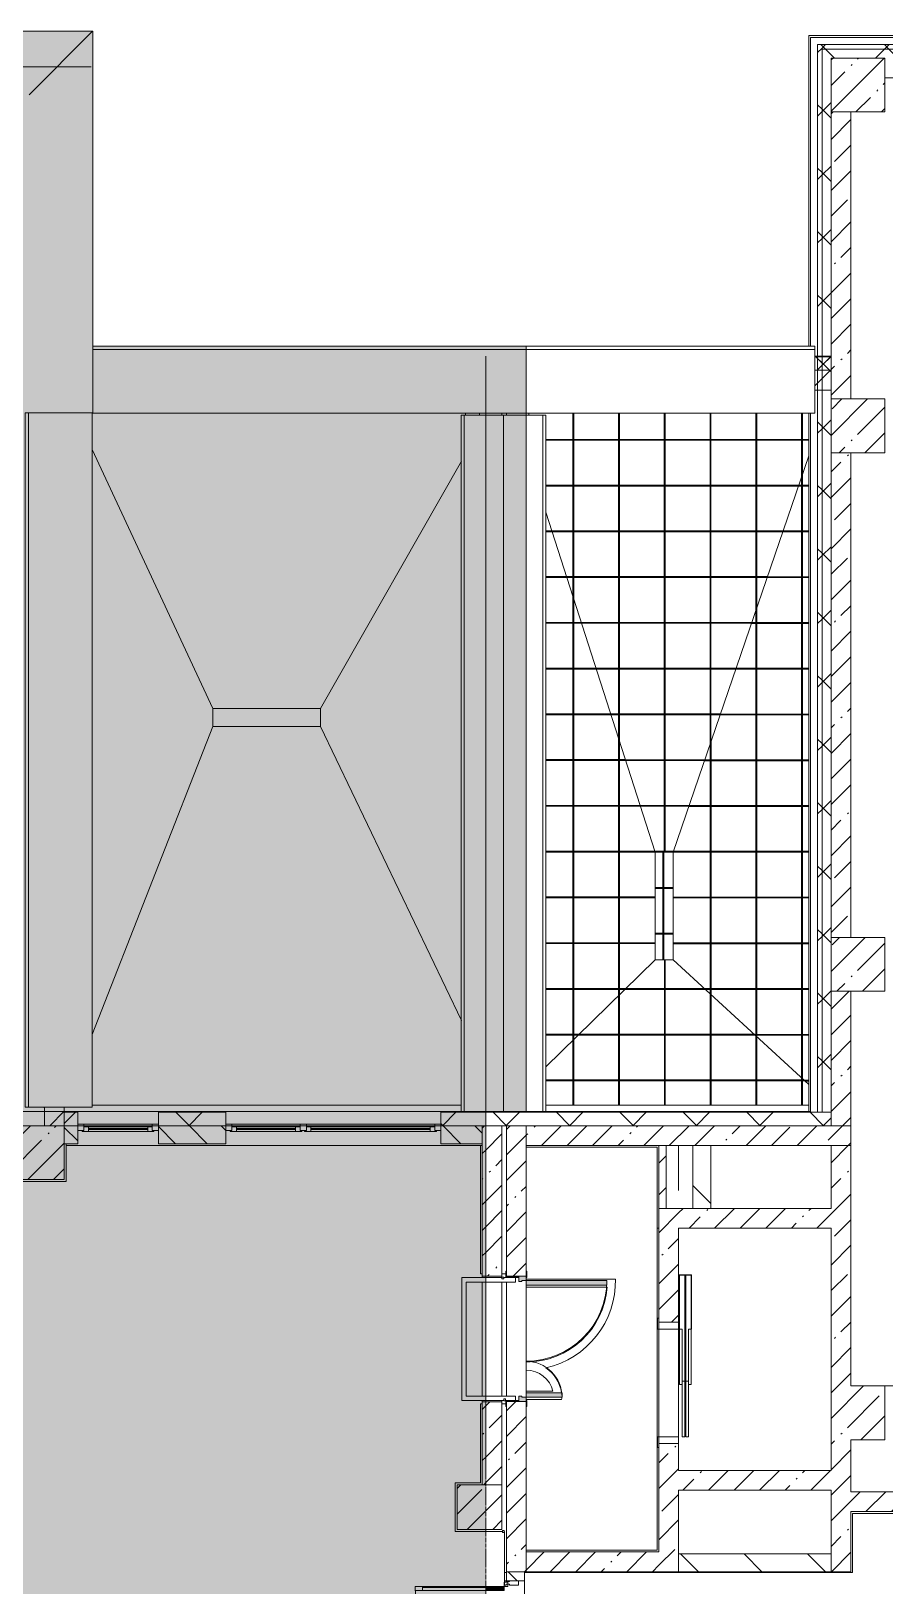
# Model space of a CAD drawing. Header units: millimetres. Extents: x -3902 to 188078, y -8553 to 29000.
# Drawn here: x 94308 to 103828, y 10072 to 27400 of the extents above; entities that cross this region are included whole.
import ezdxf

# ---------------------------------------------------------------- set-up
doc = ezdxf.new("R2010")
doc.units = ezdxf.units.MM
doc.linetypes.add('200_ШТРИХ__ш1_п0_6_', pattern=[800, 500, -300])
doc.linetypes.add('Осевая', pattern=[31.75, 6.35, -4.7625, 15.875, -4.7625])
for name, color, linetype, lineweight in [('A-DETL-6', 7, 'Continuous', 5), ('A-DETL-MBND-1', 7, '200_ШТРИХ__ш1_п0_6_', 9), ('A-GENM', 7, 'Continuous', 5), ('A-GLAZ-CWMG-2', 7, 'Continuous', 5), ('A-ROOF', 7, 'Continuous', 5), ('A-ROOF-PATT', 7, 'Continuous', 5), ('A-WALL', 7, 'Continuous', 9), ('A-WALL-3', 7, 'Continuous', 5), ('I-WALL-3', 7, 'Continuous', 5), ('S-COLS-4', 7, 'Continuous', 5), ('Оси', 7, 'Continuous', 9), ('Оси-2', 7, 'Осевая', 9)]:
    doc.layers.add(name, color=color, linetype=linetype, lineweight=lineweight)
doc.layers.add('A-DETL-GENF-2', color=7, linetype='Continuous', lineweight=9, true_color=0xc0c0c0, transparency=0.4)
for name, color, linetype, lineweight, true_color in [('A-DETL-GENF-3', 7, 'Continuous', 5, 0xb7b7b7), ('A-DETL-GENF-4', 7, 'Continuous', 5, 0xaaaaaa), ('A-DETL-GENF-5', 7, 'Continuous', 5, 0xe2e2e2), ('A-DOOR-1', 7, 'Continuous', 5, 0xaaaaaa), ('A-DOOR-2', 7, 'Continuous', 5, 0xe2e2e2), ('A-DOOR-3', 7, 'Continuous', 5, 0xb7b7b7), ('A-DOOR-FRAM-1', 7, 'Continuous', 5, 0xe2e2e2), ('A-DOOR-FRAM-2', 7, 'Continuous', 5, 0xaaaaaa), ('A-FLOR-1', 7, 'Continuous', 5, 0xb7b7b7), ('A-FLOR-2', 7, 'Continuous', 5, 0xaaaaaa), ('A-GENM-1', 7, 'Continuous', 5, 0x737373), ('A-GLAZ-3', 7, 'Continuous', 5, 0x737373), ('A-WALL-4', 7, 'Continuous', 5, 0x737373), ('A-WALL-5', 7, 'Continuous', 9, 0x737373), ('A-WALL-6', 7, 'Continuous', 5, 0xa1a1a1), ('I-WALL-4', 7, 'Continuous', 5, 0x737373), ('S-COLS-3', 7, 'Continuous', 5, 0x737373)]:
    doc.layers.add(name, color=color, linetype=linetype, lineweight=lineweight, true_color=true_color)
pattern_1 = [(45, (61067.9, 0), (-353.5534, 353.5534), []), (135, (61067.9, 0), (-353.5534, -353.5534), [])]
pattern_2 = [(45, (61067.9, 0), (-285.123, 285.123), []), (45, (61353, 0), (-285.123, 285.123), [504.031, -100.806, 16.764, -84.042])]
pattern_3 = [(45, (-38240, -10950), (-285.123, 285.123), []), (45, (-37954.88, -10950), (-285.123, 285.123), [504.031, -100.806, 16.764, -84.042])]
pattern_4 = [(135, (61067.9, 0), (-353.5534, -353.5534), [])]

# ---------------------------------------------------------------- blocks, each defined once
blk = doc.blocks.new('парапет1 - парапет-18629556-3_10_1_птичка')
at = {"layer": 'A-GENM'}
blk.add_line((-2411, 27400), (33928, 27400), dxfattribs=at)
at = {"layer": 'A-GENM-1'}
for p, q in [((33926, 27398), (33219, 26691)), ((33928, 27398), (33928, 23147)), ((33928, 23147), (33920, 23147))]:
    blk.add_line(p, q, dxfattribs=at)
blk = doc.blocks.new('BSC_Колонна _Прямоугольная - 600х600-V50-3_10_1_птичка')
at = {"layer": 'S-COLS-4'}
h = blk.add_hatch(dxfattribs=at)
h.set_pattern_fill('FP_69', color=256, style=0, pattern_type=2)
h.set_pattern_definition([(45, (-42460, -26800), (-285.123, 285.123), []), (45, (-42174.88, -26800), (-285.123, 285.123), [504.031, -100.806, 16.764, -84.042])])
h.paths.add_polyline_path([(-300, -300), (300, -300), (300, 300), (-300, 300)])
for p, q in [((300, 300), (-300, 300)), ((-300, 300), (-300, -300)), ((300, -300), (300, 300)), ((-300, -300), (300, -300))]:
    blk.add_line(p, q, dxfattribs=at)
blk = doc.blocks.new('BSC_Колонна _Прямоугольная - 600х600-V55-3_10_1_птичка')
at = {"layer": 'S-COLS-4'}
h = blk.add_hatch(dxfattribs=at)
h.set_pattern_fill('FP_75', color=256, style=0, pattern_type=2)
h.set_pattern_definition([(45, (-42460, -17000), (-285.123, 285.123), []), (45, (-42174.88, -17000), (-285.123, 285.123), [504.031, -100.806, 16.764, -84.042])])
h.paths.add_polyline_path([(-300, -300), (300, -300), (300, 300), (-300, 300)])
for p, q in [((300, 300), (-300, 300)), ((-300, 300), (-300, -300)), ((300, -300), (300, 300)), ((-300, -300), (300, -300))]:
    blk.add_line(p, q, dxfattribs=at)
blk = doc.blocks.new('BSC_Колонна _Прямоугольная - 600х600-V56-3_10_1_птичка')
at = {"layer": 'S-COLS-4'}
h = blk.add_hatch(dxfattribs=at)
h.set_pattern_fill('FP_76', color=256, style=0, pattern_type=2)
h.set_pattern_definition([(45, (-42460, -23000), (-285.123, 285.123), []), (45, (-42174.88, -23000), (-285.123, 285.123), [504.031, -100.806, 16.764, -84.042])])
h.paths.add_polyline_path([(-300, -300), (300, -300), (300, 300), (-300, 300), (-300, -210)])
for p, q in [((300, 300), (-300, 300)), ((-300, 300), (-300, -300)), ((300, -300), (300, 300)), ((-300, -300), (300, -300))]:
    blk.add_line(p, q, dxfattribs=at)
blk = doc.blocks.new('BSC_Колонна _Прямоугольная - 600х600-V72-3_10_1_птичка')
at = {"layer": 'S-COLS-4'}
h = blk.add_hatch(dxfattribs=at)
h.set_pattern_fill('FP_88', color=256, style=0, pattern_type=2)
h.set_pattern_definition([(45, (-33310, -14900), (-285.123, 285.123), []), (45, (-33024.88, -14900), (-285.123, 285.123), [504.031, -100.806, 16.764, -84.042])])
h.paths.add_polyline_path([(-300, -300), (300, -300), (300, 300), (-300, 300), (-300, -208)])
at = {"layer": 'S-COLS-3'}
for p, q in [((300, 300), (-300, 300)), ((-300, 300), (-300, -300)), ((300, -300), (300, 300)), ((-300, -300), (300, -300))]:
    blk.add_line(p, q, dxfattribs=at)
blk = doc.blocks.new('110_Дверь_СКБ_2Ст - Д-2 1450x2100h_Лестничная клетка EIS60-31576737-3_10_1_птичка')
at = {"layer": 'A-DOOR-2'}
for points in [[(-588, 507), (-588, 1010), (-638, 1010), (-638, 110), (-588, 110)], [(662, 510), (612, 510), (612, 110), (662, 110)], [(712, 30), (698, 30), (698, -110), (712, -110)]]:
    blk.add_hatch(color=256, dxfattribs=at).paths.add_polyline_path(points)
h = blk.add_hatch(color=256, dxfattribs=at)
h.paths.add_polyline_path([(712, 110), (662, 110), (662, 60), (652, 60), (652, 30), (712, 30)])
h.paths.add_polyline_path([(-628, 30), (-628, 60), (-638, 60), (-638, 110), (-688, 110), (-688, 30)])
at = {"layer": 'A-DOOR-FRAM-1'}
for points in [[(-673, 110), (-673, 118), (-743, 118), (-743, 110), (-697, 110)], [(-673, 30), (-688, 30), (-688, -110), (-673, -110)], [(767, 110), (767, 118), (698, 118), (698, 110)], [(-673, -110), (-743, -110), (-743, -118), (-673, -118)], [(767, -118), (767, -110), (698, -110), (698, -118)]]:
    blk.add_hatch(color=256, dxfattribs=at).paths.add_polyline_path(points)
at = {"layer": 'A-DOOR-1'}
for p, q in [((-638, 1010), (-638, 110)), ((-588, 1010), (-638, 1010)), ((-588, 110), (-588, 1010)), ((662, 510), (612, 510)), ((612, 510), (612, 110)), ((662, 110), (662, 510)), ((-638, 110), (-588, 110)), ((612, 110), (662, 110))]:
    blk.add_line(p, q, dxfattribs=at)
for centre, radius, start, end in [((-638, 110), 900, 0, 90), ((662, 110), 400, 90, 180)]:
    blk.add_arc(centre, radius, start, end, dxfattribs=at)
at = {"layer": 'A-DOOR-FRAM-2'}
for p, q in [((-673, 118), (-743, 118)), ((-743, 118), (-743, 110)), ((-743, 110), (-673, 110)), ((-638, 110), (-688, 110)), ((-688, 110), (-688, 30)), ((-688, 30), (-628, 30)), ((-673, 30), (-688, 30)), ((-688, 30), (-688, -110)), ((-673, 110), (-673, 118)), ((-673, -110), (-673, 30)), ((-638, 60), (-638, 110)), ((-628, 60), (-638, 60)), ((-628, 30), (-628, 60)), ((662, 60), (652, 60)), ((652, 60), (652, 30)), ((652, 30), (712, 30)), ((662, 110), (662, 60)), ((712, 110), (662, 110)), ((767, 118), (698, 118)), ((698, 118), (698, 110)), ((698, 110), (767, 110)), ((712, 30), (698, 30)), ((698, 30), (698, -110)), ((712, 30), (712, 110)), ((712, -110), (712, 30)), ((767, 110), (767, 118)), ((-673, -110), (-743, -110)), ((-743, -110), (-743, -118)), ((-743, -118), (-673, -118)), ((-688, -110), (-673, -110)), ((-673, -118), (-673, -110)), ((698, -110), (712, -110)), ((767, -110), (698, -110)), ((698, -110), (698, -118)), ((698, -118), (767, -118)), ((767, -118), (767, -110))]:
    blk.add_line(p, q, dxfattribs=at)
blk = doc.blocks.new('Gfhfgtnyfz rhsirf 1 - Gfhfgtnyfz rhsirf 3-21026214-3_10_1_птичка')
at = {"layer": 'A-GENM'}
for p, q in [((38780, 23120), (38966, 23120)), ((38966, 23120), (38998, 23120)), ((38966, 15358), (38966, 23120)), ((38998, 23120), (38999, 23120)), ((38999, 15358), (38999, 23120))]:
    blk.add_line(p, q, dxfattribs=at)
at = {"layer": 'A-GENM-1'}
for p, q in [((38057, 23120), (38057, 15358)), ((38057, 23120), (38058, 23120)), ((38058, 23120), (38090, 23120)), ((38090, 23120), (38528, 23120)), ((38090, 23120), (38090, 15358)), ((38528, 23120), (38780, 23120)), ((38528, 15358), (38528, 23120))]:
    blk.add_line(p, q, dxfattribs=at)
blk = doc.blocks.new('парапет6 - парапет-21094616-3_10_1_птичка')
at = {"layer": 'A-GENM-1'}
for p, q in [((33173, 23147), (33173, 15407)), ((33173, 23147), (33174, 23147)), ((33174, 23147), (33211, 23147)), ((33211, 23147), (33920, 23147)), ((33211, 23147), (33211, 15407)), ((33920, 15407), (33920, 23147)), ((33174, 15407), (33173, 15407)), ((33211, 15407), (33174, 15407)), ((33920, 15407), (33211, 15407))]:
    blk.add_line(p, q, dxfattribs=at)
blk = doc.blocks.new('120_Окно_СКБ_1Ст - 120_Окно_СКБ_1Ст 900х2500_h_-20664874-3_10_1_птичка')
at = {"layer": 'A-GLAZ-3'}
for p, q in [((-450, -127), (-450, -57)), ((-450, -57), (-380, -57)), ((450, -57), (-450, -57)), ((-380, -127), (-450, -127)), ((-450, -127), (-400, -127)), ((-380, -127), (-400, -127)), ((-400, -127), (-400, -137)), ((-400, -137), (400, -137)), ((400, -137), (-400, -137)), ((-380, -57), (-380, -127)), ((380, -87), (-380, -87)), ((-380, -87), (-380, -127)), ((-330, -137), (-330, -87)), ((-330, -107), (330, -107)), ((330, -117), (-330, -117)), ((330, -137), (330, -87)), ((380, -127), (380, -57)), ((380, -57), (450, -57)), ((380, -127), (380, -87)), ((450, -127), (380, -127)), ((400, -127), (380, -127)), ((400, -127), (450, -127)), ((400, -137), (400, -127)), ((450, -57), (450, -127))]:
    blk.add_line(p, q, dxfattribs=at)
blk = doc.blocks.new('120_Окно_СКБ_2Ст - 120_Окно_СКБ_2Ст 2400х2500 _мал створка слева_-22817474-3_10_1_птичка')
at = {"layer": 'A-GLAZ-3'}
for p, q in [((-1130, 127), (-1200, 127)), ((-1200, 127), (-1200, 57)), ((-1200, 127), (-1150, 127)), ((-1200, 57), (-1130, 57)), ((1200, 57), (-1200, 57)), ((-1150, 127), (-1150, 137)), ((-1150, 137), (320, 137)), ((320, 137), (-1150, 137)), ((-1130, 127), (-1150, 127)), ((-1130, 57), (-1130, 127)), ((-1130, 87), (-1130, 127)), ((300, 87), (-1130, 87)), ((-1080, 137), (-1080, 87)), ((250, 117), (-1080, 117)), ((-1080, 107), (250, 107)), ((250, 137), (250, 87)), ((370, 127), (300, 127)), ((300, 127), (300, 57)), ((300, 127), (300, 87)), ((320, 127), (300, 127)), ((300, 57), (370, 57)), ((320, 137), (320, 127)), ((320, 127), (350, 127)), ((350, 127), (350, 137)), ((350, 137), (1150, 137)), ((1150, 137), (350, 137)), ((370, 127), (350, 127)), ((370, 57), (370, 127)), ((370, 87), (370, 127)), ((1130, 87), (370, 87)), ((420, 137), (420, 87)), ((1080, 117), (420, 117)), ((420, 107), (1080, 107)), ((1080, 137), (1080, 87)), ((1200, 127), (1130, 127)), ((1130, 127), (1130, 57)), ((1130, 127), (1130, 87)), ((1150, 127), (1130, 127)), ((1130, 57), (1200, 57)), ((1150, 137), (1150, 127)), ((1150, 127), (1200, 127)), ((1200, 57), (1200, 127))]:
    blk.add_line(p, q, dxfattribs=at)
blk = doc.blocks.new('BSC_Колонна _Прямоугольная - 500х500-V135-3_10_1_птичка')
at = {"layer": 'S-COLS-4'}
h = blk.add_hatch(dxfattribs=at)
h.set_pattern_fill('FP_138', color=256, style=0, pattern_type=2)
h.set_pattern_definition(pattern_3)
h.paths.add_polyline_path([(-15, -250), (70, -250), (70, 250), (-250, 250), (-250, -250)])
h = blk.add_hatch(dxfattribs=at)
h.set_pattern_fill('FP_138', color=256, style=0, pattern_type=2)
h.set_pattern_definition(pattern_3)
h.paths.add_polyline_path([(70, -250), (250, -250), (250, 250), (70, 250)])
at = {"layer": 'S-COLS-3'}
for p, q in [((70, 250), (-250, 250)), ((-250, 250), (-250, -250)), ((-250, -250), (70, -250))]:
    blk.add_line(p, q, dxfattribs=at)
at = {"layer": 'S-COLS-4'}
for p, q in [((250, 250), (70, 250)), ((250, -250), (250, 250)), ((70, -250), (250, -250))]:
    blk.add_line(p, q, dxfattribs=at)
blk = doc.blocks.new('парапет10 - парапет-22960140-3_10_1_птичка')
at = {"layer": 'A-GENM'}
for p, q in [((41980, 23888), (33928, 23888)), ((38760, 23851), (41980, 23851)), ((41980, 23888), (41980, 23887)), ((41980, 23887), (41980, 23851)), ((41980, 23851), (41980, 23142)), ((41980, 23142), (38760, 23142))]:
    blk.add_line(p, q, dxfattribs=at)
at = {"layer": 'A-GENM-1'}
for p, q in [((33928, 23851), (38760, 23851)), ((38760, 23142), (33920, 23142))]:
    blk.add_line(p, q, dxfattribs=at)
blk = doc.blocks.new('DOR_Дверь лифта - 1350х2050h-19118285-3_10_1_птичка')
at = {"layer": 'A-DOOR-1'}
for p, q in [((-600, 125), (-720, 125)), ((-720, 125), (-720, 110)), ((-720, 110), (-600, 110)), ((-675, 110), (-675, -110)), ((-600, 110), (-675, 110)), ((-600, 110), (-600, 125)), ((600, 110), (-600, 110)), ((-600, 110), (-600, -110)), ((720, 125), (600, 125)), ((600, 125), (600, 110)), ((600, -110), (600, 110)), ((675, 110), (600, 110)), ((600, 110), (720, 110)), ((675, -110), (675, 110)), ((720, 110), (720, 125)), ((-675, -110), (-600, -110)), ((-600, -110), (600, -110)), ((-600, -150), (-600, -180)), ((20, -150), (-600, -150)), ((-20, -120), (-20, -150)), ((600, -120), (-20, -120)), ((-20, -150), (600, -150)), ((20, -180), (20, -150)), ((600, -110), (675, -110)), ((600, -150), (600, -120)), ((-600, -180), (20, -180)), ((-600, -190), (-600, -220)), ((20, -190), (-600, -190)), ((-600, -220), (20, -220)), ((-20, -220), (-20, -250)), ((600, -220), (-20, -220)), ((-20, -250), (600, -250)), ((20, -220), (20, -190)), ((600, -250), (600, -220))]:
    blk.add_line(p, q, dxfattribs=at)
at = {"layer": 'A-DOOR-FRAM-2'}
for p, q in [((600, -117), (600, -120)), ((1203, -117), (600, -117)), ((600, -120), (1200, -120)), ((1200, -120), (1200, -180)), ((1203, -183), (1203, -117)), ((1200, -180), (20, -180)), ((20, -180), (20, -183)), ((20, -183), (1203, -183)), ((1203, -187), (20, -187)), ((20, -187), (20, -190)), ((20, -190), (1200, -190)), ((600, -250), (600, -253)), ((1200, -250), (600, -250)), ((600, -253), (1203, -253)), ((1200, -190), (1200, -250)), ((1203, -253), (1203, -187))]:
    blk.add_line(p, q, dxfattribs=at)
blk = doc.blocks.new('Дверь_Витражная_остекление_ - ДВН_ДАО_Главный вход_1800 в свету 5-32258809-3_10_1_птичка')
at = {"layer": 'A-DETL-GENF-5'}
for points in [[(-948, -20), (-993, -20), (-992, -226), (-948, -226)], [(1043, -20), (997, -20), (997, -226), (1043, -226)], [(-948, -1013), (-948, -226), (-993, -226), (-993, -1013)], [(1043, -311), (1043, -226), (997, -226), (997, -1013), (1043, -1013)]]:
    blk.add_hatch(color=256, dxfattribs=at).paths.add_polyline_path(points)
at = {"layer": 'A-DETL-GENF-3'}
for p, q in [((-993, -1013), (-993, -226)), ((-993, -226), (-993, -1013)), ((-983, -933), (-983, -226)), ((-948, -1013), (-948, -226)), ((-948, -1013), (-948, -226)), ((989, -933), (989, -226)), ((997, -1013), (997, -226)), ((997, -226), (997, -1013)), ((1033, -933), (1033, -226)), ((1043, -1013), (1043, -226)), ((1043, -1013), (1043, -226)), ((-993, -933), (-948, -933)), ((-993, -1013), (-948, -1013)), ((-993, -1013), (-948, -1013)), ((1043, -933), (997, -933)), ((1043, -1013), (997, -1013)), ((997, -1013), (1043, -1013))]:
    blk.add_line(p, q, dxfattribs=at)
at = {"layer": 'A-DETL-GENF-4'}
for p, q in [((-948, -20), (-993, -20)), ((-993, -226), (-993, -20)), ((-948, -20), (-993, -20)), ((-993, -20), (-993, -226)), ((-993, -100), (-948, -100)), ((-983, -226), (-983, -100)), ((-948, -226), (-948, -20)), ((-948, -226), (-948, -20)), ((989, -226), (989, -100)), ((997, -226), (997, -20)), ((997, -20), (997, -226)), ((1043, -100), (997, -100)), ((1033, -226), (1033, -100)), ((1043, -226), (1043, -20)), ((1043, -226), (1043, -20))]:
    blk.add_line(p, q, dxfattribs=at)
at = {"layer": 'A-DOOR-1'}
for p, q in [((-1043, 20), (-993, 20)), ((-1043, -20), (-1043, 20)), ((-993, 20), (-993, -20)), ((993, 20), (1043, 20)), ((993, -20), (993, 20)), ((1043, 20), (1043, -20)), ((-993, -20), (-1043, -20)), ((-993, -226), (-993, -20)), ((993, -226), (993, -20)), ((1043, -20), (993, -20))]:
    blk.add_line(p, q, dxfattribs=at)
at = {"layer": 'A-DOOR-3'}
for p, q in [((-993, -1013), (-993, -226)), ((993, -1013), (993, -226))]:
    blk.add_line(p, q, dxfattribs=at)
for centre, start, end in [((993, -20), 208.9884, 212.16), ((993, -20), 218.4779, 270), ((-993, -20), 270, 285.599)]:
    blk.add_arc(centre, 993, start, end, dxfattribs=at)
blk = doc.blocks.new('Прямоугольный импост - Импост структурный с накладкой - 160мм Темный-32469899-3_10_1_птичка')
at = {"layer": 'A-GLAZ-CWMG-2'}
for p, q in [((0, 17), (-50, 17)), ((-50, 17), (-50, 0)), ((-50, 0), (-40, 0)), ((-40, 0), (-40, -40)), ((-10, -40), (-10, 0)), ((-10, 0), (0, 0)), ((0, 0), (0, 17)), ((-40, -40), (-50, -40)), ((-50, -40), (-50, -140)), ((-50, -140), (0, -140)), ((0, -40), (-10, -40)), ((0, -140), (0, -40))]:
    blk.add_line(p, q, dxfattribs=at)

msp = doc.modelspace()

# ---------------------------------------------------------------- hatches: boundary and pattern name
at = {"layer": 'A-DETL-GENF-2'}
for points in [[(60140.1, 14774.9), (60799.9, 14774.9), (60799.9, 15358), (99827.9, 15358), (99827.9, 23888.3), (94996, 23888.3), (94996, 27398.1), (58658.8, 27398.1), (58658.8, 14774.9), (59674, 14774.9)], [(97428.3, -258), (99377.9, -258), (99377.9, 15358), (60799.9, 15358), (60799.9, -258), (96496.1, -258)]]:
    msp.add_hatch(color=256, dxfattribs=at).paths.add_polyline_path(points)
at = {"layer": 'A-ROOF-PATT'}
h = msp.add_hatch(dxfattribs=at)
h.set_pattern_fill('FP_147', color=256, style=0, pattern_type=2)
h.set_pattern_definition([(0, (61082.97, -96.4), (0, 509.904), []), (0, (61082.97, -106.4), (0, 509.904), []), (90, (61087.97, -101.4), (-510, 3e-14), []), (90, (61077.97, -101.4), (-510, 3e-14), [])])
h.paths.add_polyline_path([(101267.9, 18250), (101467.9, 18250), (102977.9, 22668.2), (102977.9, 23141.9), (99857.9, 23141.9), (99857.9, 23120.1), (100046.6, 23120.1), (100046.6, 22038.8), (101157.1, 18593.7)])
h = msp.add_hatch(dxfattribs=at)
h.set_pattern_fill('FP_144', color=256, style=0, pattern_type=2)
h.set_pattern_definition([(270, (61154.5, -106.3), (509.179, 3e-14), []), (270, (61144.5, -106.3), (509.179, 3e-14), []), (0, (61149.5, -111.3), (0, 510), []), (0, (61149.5, -101.3), (0, 510), [])])
h.paths.add_polyline_path([(102977.9, 15660.1), (102977.9, 22668.2), (101467.9, 18250), (101467.9, 17050), (102773.1, 15848.6)])
h = msp.add_hatch(dxfattribs=at)
h.set_pattern_fill('FP_145', color=256, style=0, pattern_type=2)
h.set_pattern_definition([(90, (61149.9, -1125), (-509.077, 3e-14), []), (90, (61159.9, -1125), (-509.077, 3e-14), []), (180, (61154.9, -1120), (-6e-14, -510), []), (180, (61154.9, -1130), (-6e-14, -510), [])])
h.paths.add_polyline_path([(100046.6, 15858.1), (101267.9, 17050), (101267.9, 18250), (100046.6, 22038.8), (100046.6, 17005.5)])
h = msp.add_hatch(dxfattribs=at)
h.set_pattern_fill('FP_148', color=256, style=0, pattern_type=2)
h.set_pattern_definition([(0, (61067.9, 5), (0, 510), []), (0, (61067.9, -5), (0, 510), []), (90, (61072.9, 0), (-510, 3e-14), []), (90, (61062.9, 0), (-510, 3e-14), [])])
h.paths.add_polyline_path([(101467.9, 17050), (101467.9, 18250), (101267.9, 18250), (101267.9, 17050)])
h = msp.add_hatch(dxfattribs=at)
h.set_pattern_fill('FP_146', color=256, style=0, pattern_type=2)
h.set_pattern_definition([(180, (61083.84, -79.3), (-6e-14, -509.031), []), (180, (61083.84, -69.3), (-6e-14, -509.031), []), (270, (61078.84, -74.3), (510, 3e-14), []), (270, (61088.84, -74.3), (510, 3e-14), [])])
h.paths.add_polyline_path([(102977.9, 15430), (102977.9, 15660.1), (101467.9, 17050), (101267.9, 17050), (100046.6, 15858.1), (100046.6, 15430), (101467.9, 15430)])
at = {"layer": 'A-WALL-3'}
h = msp.add_hatch(dxfattribs=at)
h.set_pattern_fill('FP_64', color=256, style=0, pattern_type=2)
h.set_pattern_definition(pattern_1)
h.paths.add_polyline_path([(103077.9, 15350), (103127.9, 15350), (103127.9, 27250), (103077.9, 27250), (103077.9, 15358)])
h = msp.add_hatch(dxfattribs=at)
h.set_pattern_fill('FP_64', color=256, style=0, pattern_type=2)
h.set_pattern_definition(pattern_1)
h.paths.add_polyline_path([(154227.9, 27200), (154277.9, 27200), (154277.9, 27250), (141417.9, 27250), (141417.9, 27200), (153360.5, 27200)])
h.paths.add_polyline_path([(137417.9, 27200), (138317.9, 27200), (138317.9, 27250), (137417.9, 27250)])
h.paths.add_polyline_path([(131877.9, 27200), (131877.9, 27250), (130677.9, 27250), (130677.9, 27200), (130987.6, 27200)])
h.paths.add_polyline_path([(127258.8, 27200), (128177.9, 27200), (128177.9, 27250), (123927.9, 27250), (123927.9, 27200), (125394.4, 27200)])
h.paths.add_polyline_path([(133977.9, 27200), (135317.9, 27200), (135317.9, 27250), (133977.9, 27250)])
h.paths.add_polyline_path([(122597.8, 27200), (123027.9, 27200), (123027.9, 27250), (120927.9, 27250), (120927.9, 27200), (121665.6, 27200)])
h.paths.add_polyline_path([(119801.2, 27200), (120027.9, 27200), (120027.9, 27250), (118927.9, 27250), (118927.9, 27200)])
h.paths.add_polyline_path([(115140.2, 27200), (115827.9, 27200), (115827.9, 27250), (114327.9, 27250), (114327.9, 27200)])
h.paths.add_polyline_path([(111411.4, 27200), (111827.9, 27200), (111827.9, 27250), (110728.2, 27250), (110728.2, 27200)])
h.paths.add_polyline_path([(109546.9, 27200), (109828.2, 27200), (109828.2, 27250), (108727.9, 27250), (108727.9, 27200)])
h.paths.add_polyline_path([(103127.9, 27200), (105627.9, 27200), (105627.9, 27250), (103127.9, 27250)])
h = msp.add_hatch(dxfattribs=at)
h.set_pattern_fill('FP_64', color=256, style=0, pattern_type=2)
h.set_pattern_definition(pattern_1)
h.paths.add_polyline_path([(103227.9, 15350), (103227.9, 27200), (103127.9, 27200), (103127.9, 15350)])
h = msp.add_hatch(dxfattribs=at)
h.set_pattern_fill('FP_64', color=256, style=0, pattern_type=2)
h.set_pattern_definition(pattern_1)
h.paths.add_polyline_path([(154127.9, 27100), (154227.9, 27100), (154227.9, 27200), (141417.9, 27200), (141417.9, 27100), (153360.5, 27100)])
h.paths.add_polyline_path([(131877.9, 27100), (131877.9, 27200), (130677.9, 27200), (130677.9, 27100), (130987.6, 27100)])
h.paths.add_polyline_path([(135317.9, 27100), (135317.9, 27200), (133977.9, 27200), (133977.9, 27100), (134716.5, 27100)])
h.paths.add_polyline_path([(137417.9, 27100), (138317.9, 27100), (138317.9, 27200), (137417.9, 27200)])
h.paths.add_polyline_path([(128177.9, 27100), (128177.9, 27200), (123927.9, 27200), (123927.9, 27100), (127258.8, 27100)])
h.paths.add_polyline_path([(120927.9, 27100), (123027.9, 27100), (123027.9, 27200), (120927.9, 27200)])
h.paths.add_polyline_path([(120027.9, 27100), (120027.9, 27200), (118927.9, 27200), (118927.9, 27100), (119801.2, 27100)])
h.paths.add_polyline_path([(115140.2, 27100), (115827.9, 27100), (115827.9, 27200), (114327.9, 27200), (114327.9, 27100)])
h.paths.add_polyline_path([(111411.4, 27100), (111827.9, 27100), (111827.9, 27200), (110728.2, 27200), (110728.2, 27100)])
h.paths.add_polyline_path([(109546.9, 27100), (109828.2, 27100), (109828.2, 27200), (108727.9, 27200), (108727.9, 27100)])
h.paths.add_polyline_path([(104885.9, 27100), (105627.9, 27100), (105627.9, 27200), (103227.9, 27200), (103227.9, 27100), (103827.9, 27100)])
h = msp.add_hatch(dxfattribs=at)
h.set_pattern_fill('FP_64', color=256, style=0, pattern_type=2)
h.set_pattern_definition(pattern_1)
h.paths.add_polyline_path([(103227.9, 23620), (103227.9, 23770), (103047.9, 23770), (103047.9, 23620)])
h = msp.add_hatch(dxfattribs=at)
h.set_pattern_fill('FP_64', color=256, style=0, pattern_type=2)
h.set_pattern_definition(pattern_1)
h.paths.add_polyline_path([(88106.3, 15200), (93177.9, 15200), (93177.9, 15350), (91084.9, 15349), (91084.9, 15288), (91077.9, 15285), (90304.9, 15288), (90304.9, 15350), (86678.1, 15349), (86678.1, 15288), (86671.1, 15285), (85498.1, 15288), (85498.1, 15350), (80857.9, 15349), (80857.9, 15288), (80850.9, 15285), (80077.9, 15288), (80077.9, 15350), (75850.9, 15349), (75850.9, 15288), (75843.9, 15285), (75670.9, 15288), (75670.7, 15350), (73927.9, 15350), (73927.9, 15200), (87477.9, 15200)])
h.paths.add_polyline_path([(99377.9, 15200), (99377.9, 15350), (98877.9, 15350), (98877.9, 15200), (99292.7, 15200)])
h.paths.add_polyline_path([(95727.9, 15200), (96477.9, 15200), (96477.9, 15350), (95727.9, 15350)])
h.paths.add_polyline_path([(94677.9, 15200), (94827.9, 15200), (94827.9, 15350), (94677.9, 15350), (94677.9, 15270.2)])
h.paths.add_polyline_path([(70227.9, 15200), (70827.9, 15200), (70827.9, 15350), (70227.9, 15350)])
h.paths.add_polyline_path([(67597.8, 15200), (67827.9, 15200), (67827.9, 15350), (61107.9, 15350), (61107.9, 15293), (60957.9, 15293), (60957.9, 15200), (67227.9, 15200)])
h.paths.add_polyline_path([(69327.9, 15200), (69327.9, 15350), (68727.9, 15350), (68727.9, 15200)])
h.paths.add_polyline_path([(94077.9, 15200), (94307.9, 15200), (94302.9, 15350), (94077.9, 15350), (94077.9, 15270.2)])
h = msp.add_hatch(dxfattribs=at)
h.set_pattern_fill('FP_64', color=256, style=0, pattern_type=2)
h.set_pattern_definition(pattern_1)
h.paths.add_polyline_path([(103021.5, 15200), (103227.9, 15200), (103227.9, 15350), (99377.9, 15350), (99377.9, 15200), (101157.1, 15200)])
h = msp.add_hatch(dxfattribs=at)
h.set_pattern_fill('FP_62', color=256, style=0, pattern_type=2)
h.set_pattern_definition([(135, (61067.9, 0), (-176.7767, -176.7767), [])])
h.paths.add_polyline_path([(95727.9, 15000), (96477.9, 15000), (96477.9, 15200), (95727.9, 15200)])
h.paths.add_polyline_path([(94827.9, 15000), (94827.9, 15200), (94677.9, 15200), (94677.9, 15000)])
h.paths.add_polyline_path([(99292.7, 15000), (99337.9, 15000), (99337.9, 15200), (98877.9, 15200), (98877.9, 15000)])
at = {"layer": 'I-WALL-3'}
h = msp.add_hatch(dxfattribs=at)
h.set_pattern_fill('FP_60', color=256, style=0, pattern_type=2)
h.set_pattern_definition(pattern_2)
h.paths.add_polyline_path([(103227.9, 15200), (103447.9, 15200), (103447.9, 16700), (103227.9, 16700), (103227.9, 15848.6)])
h.paths.add_polyline_path([(103227.9, 17300), (103447.9, 17300), (103447.9, 22700), (103227.9, 22700), (103227.9, 20476.2)])
h.paths.add_polyline_path([(103227.9, 23300), (103447.9, 23300), (103447.9, 26500), (103227.9, 26500), (103227.9, 23368.5)])
h = msp.add_hatch(dxfattribs=at)
h.set_pattern_fill('FP_60', color=256, style=0, pattern_type=2)
h.set_pattern_definition(pattern_2)
h.paths.add_polyline_path([(103047.9, 23400), (103227.9, 23400), (103227.9, 23620), (103047.9, 23620)])
h = msp.add_hatch(dxfattribs=at)
h.set_pattern_fill('FP_64', color=256, style=0, pattern_type=2)
h.set_pattern_definition(pattern_1)
h.paths.add_polyline_path([(94307.9, 15200), (94457.9, 15200), (94457.9, 15407.3), (94307.9, 15407.3), (94307.9, 15270.2)])
h = msp.add_hatch(dxfattribs=at)
h.set_pattern_fill('FP_60', color=256, style=0, pattern_type=2)
h.set_pattern_definition(pattern_2)
h.paths.add_polyline_path([(94631.7, 15200), (94677.9, 15200), (94677.9, 15407.3), (94457.9, 15407.3), (94457.9, 15200)])
h = msp.add_hatch(dxfattribs=at)
h.set_pattern_fill('FP_60', color=256, style=0, pattern_type=2)
h.set_pattern_definition(pattern_2)
h.paths.add_polyline_path([(99377.9, 11200), (99377.9, 12125), (99337.9, 12125), (99337.9, 11200)])
h.paths.add_polyline_path([(99337.9, 13525), (99377.9, 13525), (99377.9, 15200), (99337.9, 15200), (99337.9, 13534.8)])
h = msp.add_hatch(dxfattribs=at)
h.set_pattern_fill('FP_60', color=256, style=0, pattern_type=2)
h.set_pattern_definition(pattern_2)
h.paths.add_polyline_path([(99557.9, 11200), (99557.9, 12125), (99377.9, 12125), (99377.9, 11200)])
h.paths.add_polyline_path([(99557.9, 13525), (99557.9, 15200), (99377.9, 15200), (99377.9, 13525)])
h = msp.add_hatch(dxfattribs=at)
h.set_pattern_fill('FP_60', color=256, style=0, pattern_type=2)
h.set_pattern_definition(pattern_2)
h.paths.add_polyline_path([(99758.8, 10230), (99827.9, 10230), (99827.9, 12125), (99607.9, 12125), (99607.9, 10230)])
h.paths.add_polyline_path([(99607.9, 13525), (99827.9, 13525), (99827.9, 15200), (99607.9, 15200), (99607.9, 13534.8)])
h = msp.add_hatch(dxfattribs=at)
h.set_pattern_fill('FP_60', color=256, style=0, pattern_type=2)
h.set_pattern_definition(pattern_2)
h.paths.add_polyline_path([(101887.9, 14980), (103447.9, 14980), (103447.9, 15200), (99827.9, 15200), (99827.9, 14980), (101687.9, 14980)])
h = msp.add_hatch(dxfattribs=at)
h.set_pattern_fill('FP_65', color=256, style=0, pattern_type=2)
h.set_pattern_definition([(45, (61067.9, 0), (-176.7767, 176.7767), [])])
h.paths.add_polyline_path([(101387.9, 14280), (101387.9, 14980), (101307.9, 14980), (101307.9, 14280)])
h = msp.add_hatch(dxfattribs=at)
h.set_pattern_fill('FP_63', color=256, style=0, pattern_type=2)
h.set_pattern_definition(pattern_4)
h.paths.add_polyline_path([(101887.9, 14280), (101887.9, 14980), (101687.9, 14980), (101687.9, 14280)])
h = msp.add_hatch(dxfattribs=at)
h.set_pattern_fill('FP_60', color=256, style=0, pattern_type=2)
h.set_pattern_definition(pattern_2)
h.paths.add_polyline_path([(103447.9, 10230), (103447.9, 11700), (103227.9, 11700), (103227.9, 10230)])
h.paths.add_polyline_path([(103447.9, 12300), (103447.9, 14980), (103227.9, 14980), (103227.9, 12300)])
h = msp.add_hatch(dxfattribs=at)
h.set_pattern_fill('FP_60', color=256, style=0, pattern_type=2)
h.set_pattern_definition(pattern_2)
h.paths.add_polyline_path([(101527.9, 10230), (101527.9, 11660), (101307.9, 11660), (101307.9, 10230)])
h.paths.add_polyline_path([(101527.9, 13010), (101527.9, 14280), (101307.9, 14280), (101307.9, 13010)])
h = msp.add_hatch(dxfattribs=at)
h.set_pattern_fill('FP_60', color=256, style=0, pattern_type=2)
h.set_pattern_definition(pattern_2)
h.paths.add_polyline_path([(103227.9, 14060), (103227.9, 14280), (101527.9, 14280), (101527.9, 14060), (103021.5, 14060)])
h = msp.add_hatch(dxfattribs=at)
h.set_pattern_fill('FP_60', color=256, style=0, pattern_type=2)
h.set_pattern_definition(pattern_2)
h.paths.add_polyline_path([(103227.9, 11140), (103227.9, 11360), (101527.9, 11360), (101527.9, 11140), (103021.5, 11140)])
h = msp.add_hatch(dxfattribs=at)
h.set_pattern_fill('FP_60', color=256, style=0, pattern_type=2)
h.set_pattern_definition(pattern_2)
h.paths.add_polyline_path([(105827.9, 10900), (105827.9, 11120), (103447.9, 11120), (103447.9, 10900)])
h = msp.add_hatch(dxfattribs=at)
h.set_pattern_fill('FP_60', color=256, style=0, pattern_type=2)
h.set_pattern_definition(pattern_2)
h.paths.add_polyline_path([(101307.9, 10230), (101307.9, 10450), (99827.9, 10450), (99827.9, 10230), (101157.1, 10230)])
h = msp.add_hatch(dxfattribs=at)
h.set_pattern_fill('FP_63', color=256, style=0, pattern_type=2)
h.set_pattern_definition(pattern_4)
h.paths.add_polyline_path([(103227.9, 10230), (103227.9, 10430), (101527.9, 10430), (101527.9, 10230), (103021.5, 10230)])
h = msp.add_hatch(dxfattribs=at)
h.set_pattern_fill('FP_63', color=256, style=0, pattern_type=2)
h.set_pattern_definition(pattern_4)
h.paths.add_polyline_path([(99607.9, 7900), (99807.9, 7900), (99807.9, 8000), (99607.9, 8000)])
h.paths.add_polyline_path([(99607.9, 10130), (99807.9, 10130), (99807.9, 10230), (99607.9, 10230)])
at = {"layer": 'S-COLS-4'}
h = msp.add_hatch(dxfattribs=at)
h.set_pattern_fill('FP_60', color=256, style=0, pattern_type=2)
h.set_pattern_definition(pattern_2)
h.paths.add_polyline_path([(103227.9, 11700), (103827.9, 11700), (103827.9, 12300), (103227.9, 12300)])

# ---------------------------------------------------------------- linework, layer by layer
at = {"layer": 'A-DETL-6'}
for p, q in [((94996, 27398.1), (58658.8, 27398.1)), ((94996, 23888.3), (94996, 27398.1)), ((99827.9, 23888.3), (94996, 23888.3)), ((99827.9, 15358), (99827.9, 23888.3)), ((60799.9, 15358), (99377.9, 15358)), ((99377.9, 15358), (99827.9, 15358))]:
    msp.add_line(p, q, dxfattribs=at)
at = {"layer": 'A-DETL-MBND-1'}
msp.add_line((101527.9, 14980), (101527.9, 14280), dxfattribs=at)
at = {"layer": 'A-FLOR-1'}
for p, q in [((94987.5, 22736.6), (96334.9, 19850)), ((97534.9, 19850), (99105.3, 22605.7)), ((96334.9, 19850), (97534.9, 19850)), ((96334.9, 19650), (96334.9, 19850)), ((97534.9, 19650), (97534.9, 19850)), ((94987.5, 16218.6), (96334.9, 19650)), ((97534.9, 19650), (96334.9, 19650)), ((99105.4, 16374), (97534.9, 19650)), ((99106, 15430), (94987.5, 15430)), ((94697.9, 14980), (94697.9, 14580)), ((99317.9, 13550), (99317.9, 14980)), ((94697.9, 14580), (94057.9, 14580)), ((99337.9, 13550), (99317.9, 13550)), ((99557.4, 13508.5), (99109.3, 13508.5)), ((99109.3, 13508.5), (99109.3, 12138.5)), ((99159.3, 12188.5), (99159.3, 13458.5)), ((99109.3, 12138.5), (99577.4, 12138.5)), ((99317.9, 11220), (99317.9, 12100)), ((99317.9, 12100), (99337.9, 12100)), ((99037.9, 10680), (99037.9, 11220)), ((99037.9, 11220), (99317.9, 11220)), ((99562.4, 10680), (99037.9, 10680))]:
    msp.add_line(p, q, dxfattribs=at)
at = {"layer": 'A-FLOR-2'}
for p, q in [((101287.9, 14960), (99827.9, 14960)), ((101287.9, 10470), (101287.9, 14960)), ((101307.9, 14060), (101287.9, 14060)), ((99599.9, 13550), (99557.9, 13550)), ((99159.3, 13458.5), (99709.3, 13458.5)), ((99709.3, 13508.5), (99577.4, 13508.5)), ((99709.3, 13458.5), (99709.3, 13508.5)), ((100824.1, 13491.9), (99829.3, 13491.9)), ((99829.3, 13491.9), (99829.3, 13475)), ((99829.3, 13425), (99829.3, 13401.9)), ((99829.3, 13401.9), (100731.6, 13401.9)), ((99829.3, 12567), (99829.3, 12477)), ((99709.3, 12188.5), (99159.3, 12188.5)), ((99709.3, 12140), (99709.3, 12188.5)), ((100126.4, 12240.8), (99829.3, 12240.8)), ((99829.3, 12240.8), (99829.3, 12225)), ((99829.3, 12175), (99829.3, 12150.8)), ((99829.3, 12150.8), (100223.7, 12150.8)), ((109227.9, 12300), (103827.9, 12300)), ((99557.9, 12100), (99599.9, 12100)), ((116865.7, 10880), (103467.9, 10880)), ((103467.9, 10880), (103467.9, 10220)), ((99587.9, 10129.4), (99587.9, 10680)), ((99827.9, 10470), (101287.9, 10470)), ((99607.9, 10220), (99587.4, 10220)), ((99587.4, 10220), (99587.4, 10129.7)), ((103467.9, 10220), (99807.9, 10220))]:
    msp.add_line(p, q, dxfattribs=at)
for centre, radius, start, end in [((99829.3, 13472), 905, 270, 355.56313), ((99829.3, 13472), 995, 282.67054, 1.1511), ((99829.3, 12172), 305, 13.0427, 90), ((99829.3, 12172), 395, 7.73102, 56.45952), ((99829.3, 12172), 395, 356.92799, 0.44718)]:
    msp.add_arc(centre, radius, start, end, dxfattribs=at)
at = {"layer": 'A-ROOF'}
for p, q in [((102977.9, 22668.2), (101467.9, 18250)), ((101267.9, 18250), (100046.2, 22039.9)), ((101267.9, 17050), (101267.9, 18250)), ((101267.9, 18250), (101467.9, 18250)), ((101467.9, 18250), (101467.9, 17050)), ((100045.6, 15857.1), (101267.9, 17050)), ((101467.9, 17050), (101267.9, 17050)), ((101467.9, 17050), (102978.4, 15659.6)), ((102978, 15430), (100045.6, 15430))]:
    msp.add_line(p, q, dxfattribs=at)
at = {"layer": 'A-WALL'}
for p, q in [((102997.9, 27330), (102997.9, 23887.4)), ((105627.9, 27330), (102997.9, 27330)), ((103077.9, 27250), (103077.9, 15350)), ((105627.9, 27250), (103077.9, 27250)), ((103127.9, 27200), (103127.9, 15350)), ((105627.9, 27200), (103127.9, 27200)), ((103227.9, 23773), (103047.9, 23773)), ((103227.9, 23770), (103047.9, 23770)), ((102997.9, 23141.9), (102997.9, 15350)), ((102997.9, 15353), (98877.9, 15353)), ((103227.9, 15350), (98877.9, 15350)), ((102977.9, 15358), (102997.9, 15358)), ((101387.9, 14980), (101307.9, 14980)), ((101887.9, 14980), (101687.9, 14980)), ((101687.9, 14280), (101887.9, 14280)), ((99827.9, 10230), (99827.9, 10450)), ((101527.9, 10430), (101527.9, 10230)), ((103227.9, 10230), (103227.9, 10430)), ((99807.9, 10230), (99607.9, 10230))]:
    msp.add_line(p, q, dxfattribs=at)
at = {"layer": 'A-WALL-3'}
for p, q in [((102997.9, 27350), (102977.9, 27350)), ((102977.9, 27350), (102977.9, 23887.4)), ((130677.9, 27350), (102997.9, 27350)), ((103227.9, 23300), (103227.9, 26500)), ((103227.9, 23778), (103047.9, 23778)), ((103227.9, 23620), (103227.9, 23778)), ((103227.9, 23620), (103227.9, 23620)), ((102977.9, 23141.9), (102977.9, 15358)), ((103227.9, 15200), (103227.9, 16700)), ((98877.9, 15200), (103227.9, 15200)), ((99577.4, 13514), (99557.4, 13514)), ((99557.4, 13514), (99557.4, 13494)), ((99557.4, 13494), (99577.4, 13494)), ((99577.4, 13494), (99577.4, 13514)), ((99597.4, 12156), (99577.4, 12156)), ((99577.4, 12156), (99577.4, 12136)), ((99577.4, 12136), (99597.4, 12136)), ((99597.4, 12136), (99597.4, 12156)), ((99562.4, 10689), (99562.4, 10669)), ((99582.4, 10689), (99562.4, 10689)), ((99562.4, 10669), (99582.4, 10669)), ((99582.4, 10669), (99582.4, 10689))]:
    msp.add_line(p, q, dxfattribs=at)
at = {"layer": 'A-WALL-4'}
for p, q in [((94827.9, 15000), (94827.9, 15358)), ((95727.9, 15358), (95727.9, 15000)), ((96477.9, 15000), (96477.9, 15358)), ((98877.9, 15358), (98877.9, 15000)), ((96477.9, 15200), (94677.9, 15200)), ((99337.9, 15000), (99337.9, 15200)), ((94677.9, 15000), (94827.9, 15000)), ((95727.9, 15000), (96477.9, 15000)), ((98877.9, 15000), (99337.9, 15000))]:
    msp.add_line(p, q, dxfattribs=at)
at = {"layer": 'A-WALL-5'}
for p, q in [((94457.9, 15407.3), (94457.9, 15200)), ((94677.9, 15358), (94677.9, 15200)), ((94827.9, 15353), (94677.9, 15353)), ((94827.9, 15350), (94677.9, 15350)), ((96477.9, 15353), (95727.9, 15353)), ((96477.9, 15350), (95727.9, 15350)), ((94827.9, 15200), (94677.9, 15200)), ((96477.9, 15200), (95727.9, 15200)), ((99337.9, 15200), (98877.9, 15200))]:
    msp.add_line(p, q, dxfattribs=at)
at = {"layer": 'A-WALL-6'}
msp.add_line((94677.9, 15358), (102977.9, 15358), dxfattribs=at)
at = {"layer": 'I-WALL-3'}
for p, q in [((109227.9, 26880), (103827.9, 26880)), ((103447.9, 23300), (103447.9, 26500)), ((103227.9, 23620), (103047.9, 23620)), ((103047.9, 23400), (103227.9, 23400)), ((99857.9, 23141.9), (99857.9, 23120.1)), ((103227.9, 22700), (103227.9, 17300)), ((103447.9, 17300), (103447.9, 22700)), ((103447.9, 15200), (103447.9, 16700)), ((99557.9, 13513.5), (99557.9, 15200)), ((99607.9, 15200), (99607.9, 13580)), ((103447.9, 15200), (99827.9, 15200)), ((99827.9, 13580), (99827.9, 15200)), ((103447.9, 14980), (103447.9, 15200)), ((99827.9, 14980), (101307.9, 14980)), ((101307.9, 14980), (101307.9, 13010)), ((101387.9, 14980), (101687.9, 14980)), ((101387.9, 14280), (101387.9, 14980)), ((101687.9, 14980), (101687.9, 14280)), ((101887.9, 14980), (103447.9, 14980)), ((101887.9, 14280), (101887.9, 14980)), ((103447.9, 14980), (103227.9, 14980)), ((103227.9, 14980), (103227.9, 14280)), ((103447.9, 12300), (103447.9, 14980)), ((101307.9, 14280), (101687.9, 14280)), ((103227.9, 14280), (101887.9, 14280)), ((101527.9, 13010), (101527.9, 14060)), ((101527.9, 14060), (103227.9, 14060)), ((103227.9, 14060), (103227.9, 12300)), ((99337.9, 13525), (99557.9, 13525)), ((99557.9, 13458.5), (99557.9, 12188.5)), ((99607.9, 12188.5), (99607.9, 13458.5)), ((99827.9, 13425), (99827.9, 12225)), ((101307.9, 13010), (101527.9, 13010)), ((99557.9, 11200), (99557.9, 12138.5)), ((99557.9, 12125), (99337.9, 12125)), ((99607.9, 12070), (99607.9, 10230)), ((99827.9, 10450), (99827.9, 12070)), ((101307.9, 11660), (101307.9, 10450)), ((101527.9, 11660), (101307.9, 11660)), ((101527.9, 11360), (101527.9, 11660)), ((103227.9, 11700), (103227.9, 11360)), ((103447.9, 11120), (103447.9, 11700)), ((103227.9, 11360), (101527.9, 11360)), ((101527.9, 10430), (101527.9, 11140)), ((101527.9, 11140), (103227.9, 11140)), ((103227.9, 11140), (103227.9, 10430)), ((105827.9, 11120), (103447.9, 11120)), ((103447.9, 10230), (103447.9, 10900)), ((103447.9, 10900), (116815.7, 10900)), ((101307.9, 10450), (99827.9, 10450)), ((103227.9, 10430), (101527.9, 10430)), ((99607.9, 10230), (99607.9, 10120)), ((99807.9, 10230), (101527.9, 10230)), ((99807.9, 10230), (99807.9, 7900)), ((101527.9, 10230), (103447.9, 10230)), ((99607.9, 10130), (99807.9, 10130))]:
    msp.add_line(p, q, dxfattribs=at)
at = {"layer": 'I-WALL-4'}
for p, q in [((99150.9, 23120.1), (99150.9, 23141.9)), ((99307.9, 23141.9), (99307.9, 23120.1)), ((99557.9, 23141.9), (99557.9, 23120.1)), ((99607.9, 23120.1), (99607.9, 23141.9)), ((94677.9, 15358), (94677.9, 15407.3)), ((96477.9, 15200), (98877.9, 15200)), ((94697.9, 15000), (94697.9, 14980)), ((99337.9, 14980), (94697.9, 14980)), ((99337.9, 15000), (99337.9, 13508.5)), ((99337.9, 12188.5), (99337.9, 13458.5)), ((99337.9, 12138.5), (99337.9, 11200))]:
    msp.add_line(p, q, dxfattribs=at)
at = {"layer": 'S-COLS-4'}
for p, q in [((103227.9, 12300), (103227.9, 11700)), ((103827.9, 12300), (103447.9, 12300)), ((103827.9, 11700), (103827.9, 12300)), ((103447.9, 11700), (103827.9, 11700))]:
    msp.add_line(p, q, dxfattribs=at)
at = {"layer": 'Оси'}
for p, q in [((82477.9, 27000), (94977.9, 27000)), ((99377.9, 11277.7), (99377.9, 23777.7))]:
    msp.add_line(p, q, dxfattribs=at)
at = {"layer": 'Оси-2'}
msp.add_line((99377.9, 7947.2), (99377.9, 11277.7), dxfattribs=at)

# ---------------------------------------------------------------- block references
at = {"layer": 'A-DOOR-1'}
for name, p, rotation in [('110_Дверь_СКБ_2Ст - Д-2 1450x2100h_Лестничная клетка EIS60-31576737-3_10_1_птичка', (99717.9, 12837.5), 269.9999999999999), ('DOR_Дверь лифта - 1350х2050h-19118285-3_10_1_птичка', (101417.9, 12335), 90), ('Дверь_Витражная_остекление_ - ДВН_ДАО_Главный вход_1800 в свету 5-32258809-3_10_1_птичка', (99603.9, 9072.5), 269.9999999999999)]:
    msp.add_blockref(name, p, dxfattribs=dict(at, rotation=rotation))
at = {"layer": 'A-GENM'}
for name, p in [('парапет1 - парапет-18629556-3_10_1_птичка', (61067.9, 0)), ('парапет10 - парапет-22960140-3_10_1_птичка', (61067.9, 0)), ('Gfhfgtnyfz rhsirf 1 - Gfhfgtnyfz rhsirf 3-21026214-3_10_1_птичка', (61047.9, 0))]:
    msp.add_blockref(name, p, dxfattribs=at)
at = {"layer": 'A-GENM-1'}
msp.add_blockref('парапет6 - парапет-21094616-3_10_1_птичка', (61067.9, 0), dxfattribs=at)
at = {"layer": 'A-GLAZ-3'}
msp.add_blockref('120_Окно_СКБ_1Ст - 120_Окно_СКБ_1Ст 900х2500_h_-20664874-3_10_1_птичка', (95277.9, 15275), dxfattribs=at)
at = {"layer": 'A-GLAZ-3', "rotation": 180}
msp.add_blockref('120_Окно_СКБ_2Ст - 120_Окно_СКБ_2Ст 2400х2500 _мал створка слева_-22817474-3_10_1_птичка', (97677.9, 15275), dxfattribs=at)
at = {"layer": 'A-GLAZ-CWMG-2', "rotation": 89.99999999999993}
msp.add_blockref('Прямоугольный импост - Импост структурный с накладкой - 160мм Темный-32469899-3_10_1_птичка', (99603.9, 10130), dxfattribs=at)
at = {"layer": 'S-COLS-3'}
msp.add_blockref('BSC_Колонна _Прямоугольная - 600х600-V72-3_10_1_птичка', (94377.9, 14900), dxfattribs=at)
at = {"layer": 'S-COLS-4'}
for name, p in [('BSC_Колонна _Прямоугольная - 600х600-V50-3_10_1_птичка', (103527.9, 26800)), ('BSC_Колонна _Прямоугольная - 600х600-V56-3_10_1_птичка', (103527.9, 23000)), ('BSC_Колонна _Прямоугольная - 600х600-V55-3_10_1_птичка', (103527.9, 17000)), ('BSC_Колонна _Прямоугольная - 500х500-V135-3_10_1_птичка', (99307.9, 10950))]:
    msp.add_blockref(name, p, dxfattribs=at)

doc.saveas('drawing.dxf')
